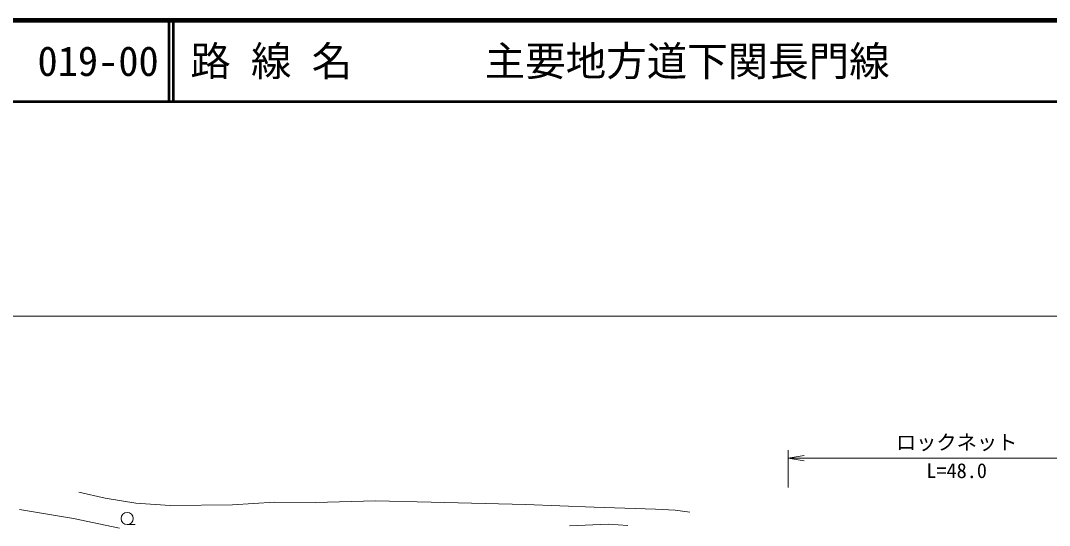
# Model space of a CAD drawing. Units: millimetres, scale not verified. Extents: x 40000 to 680000, y 20000 to 380000.
# Drawn here: x 159429 to 286456, y 317710 to 380000 of the extents above; entities that cross this region are included whole.
import ezdxf
from ezdxf.enums import TextEntityAlignment as Align

# ---------------------------------------------------------------- set-up
doc = ezdxf.new("R2010")
doc.units = ezdxf.units.MM
doc.header["$LTSCALE"] = 1000
for name, color, linetype, lineweight in [('M-STR-HTXT', 7, 'Continuous', 13), ('M-TTL', 2, 'Continuous', 140), ('M-TTL-LINE', 7, 'Continuous', 50), ('M-WORK', 1, 'Continuous', 13)]:
    doc.layers.add(name, color=color, linetype=linetype, lineweight=lineweight)
doc.layers.add('M-TTL-TXT', color=7, linetype='Continuous')
doc.styles.add('ＭＳ ゴシック', font='')
doc.styles.get('ＭＳ ゴシック').set_extended_font_data('MS Gothic')

# ---------------------------------------------------------------- blocks, each defined once
blk = doc.blocks.new('open_arrow')
at = {"color": 0, "linetype": 'Continuous', "lineweight": -2}
blk.add_lwpolyline([(7.5, 1.25), (0, 0), (7.5, -1.25)], dxfattribs=at)

msp = doc.modelspace()

# ---------------------------------------------------------------- linework, layer by layer
at = {"layer": 'M-STR-HTXT'}
for p, q in [((65573, 343546), (539551, 343546)), ((254190, 322368), (254190, 327000)), ((254190, 326000), (296347, 326000))]:
    msp.add_line(p, q, dxfattribs=at)
at = {"layer": 'M-TTL'}
msp.add_line((680000, 380000), (40000, 380000), dxfattribs=at)
at = {"layer": 'M-TTL-LINE'}
for p, q in [((177750, 380000), (177750, 370000)), ((178250, 380000), (178250, 370000)), ((40000, 370000), (680000, 370000))]:
    msp.add_line(p, q, dxfattribs=at)
at = {"layer": 'M-WORK'}
msp.add_line((172579, 317823), (173579, 317823), dxfattribs=at)
for points in [[(166642, 321818), (169882, 321071), (173647, 320462), (177883, 320157), (185608, 320268), (190786, 320572), (195853, 320517), (203245, 320739), (210140, 320572), (221769, 320296), (230241, 319963), (237827, 319714), (240236, 319603), (242064, 319354)], [(159278, 319682), (165979, 318546), (171655, 317384)], [(227196, 317660), (232014, 317854), (234423, 317688)]]:
    msp.add_lwpolyline(points, dxfattribs=at)
msp.add_circle((172579, 318573), 750, dxfattribs=at)

# ---------------------------------------------------------------- block references
at = {"layer": 'M-STR-HTXT', "xscale": 267, "yscale": 267}
msp.add_blockref('open_arrow', (254190, 326000), dxfattribs=at)

# ---------------------------------------------------------------- texts
at = {"layer": 'M-STR-HTXT', "style": 'ＭＳ ゴシック'}
for s, p in [('ロックネット', (275000, 326500)), ('L=48.0', (275000, 323000))]:
    msp.add_text(s, height=1833, dxfattribs=at).set_placement(p, align=Align.BOTTOM_CENTER)
at = {"layer": 'M-TTL-TXT', "style": 'ＭＳ ゴシック'}
for s, p in [('路 線 名', (180380, 375000)), ('主要地方道下関長門線', (216734, 375000)), ('019-00', (161521, 375000))]:
    msp.add_text(s, height=3666, dxfattribs=at).set_placement(p, align=Align.MIDDLE_LEFT)

doc.saveas('drawing.dxf')
